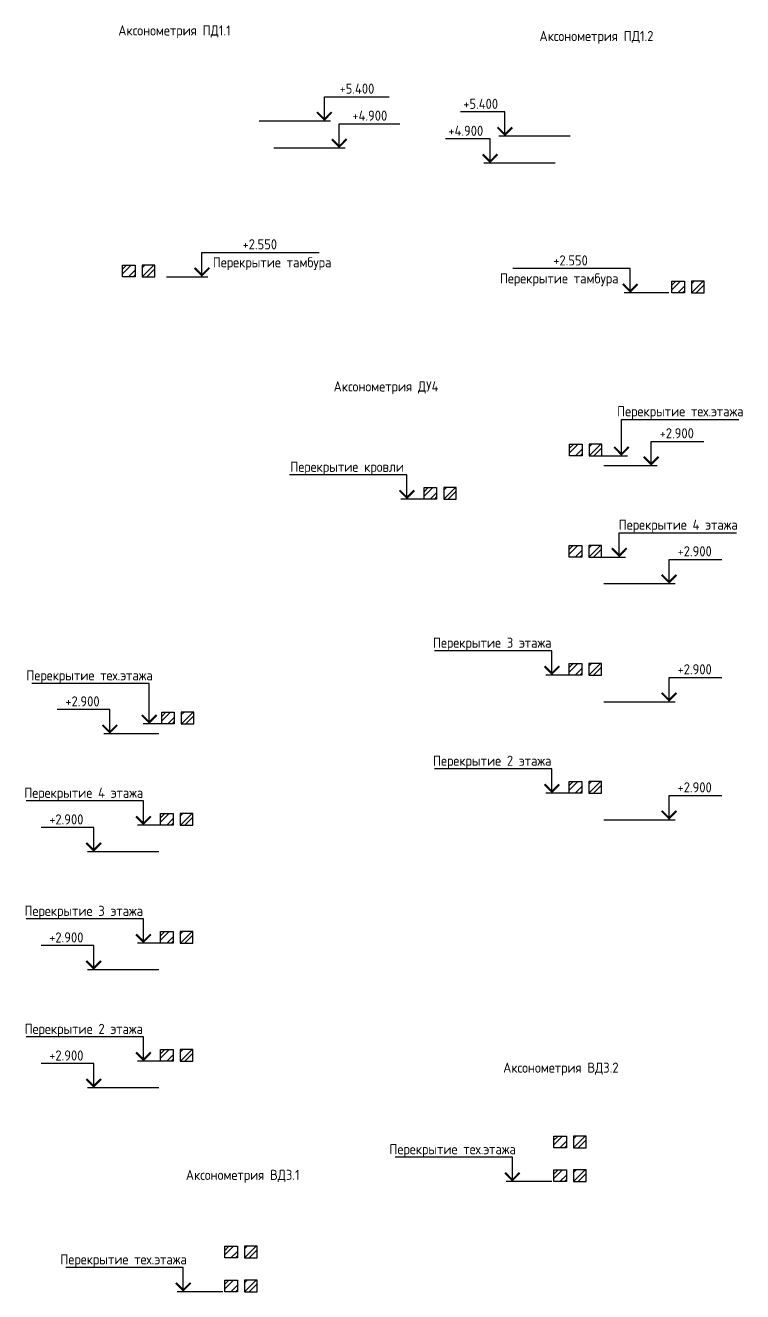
# Model space of a CAD drawing. Header units: millimetres. Extents: x -129048 to 476301, y -5853 to 215316.
# Drawn here: x -100962 to -83223, y 183568 to 214872 of the extents above; entities that cross this region are included whole.
import ezdxf
from ezdxf.enums import TextEntityAlignment as Align

# ---------------------------------------------------------------- set-up
doc = ezdxf.new("R2010")
doc.units = ezdxf.units.MM
doc.styles.add('PIK', font='isocpeur.ttf', dxfattribs={"width": 0.9, "height": 250})
doc.styles.add('TRAJECTORY_TEXT_STYLE', font='simplex.shx', dxfattribs={"width": 0.65})

# ---------------------------------------------------------------- blocks, each defined once
blk = doc.blocks.new('*U3179')
at = {"color": 0, "linetype": 'ByBlock', "lineweight": -2}
for p, q in [((0, 6), (13, 6)), ((-16.14, 0), (0, 0))]:
    blk.add_line(p, q, dxfattribs=at)
at = {"color": 0, "linetype": 'ByBlock', "lineweight": -2, "ltscale": 100}
blk.add_line((-1.5, 0), (1.5, 0), dxfattribs=at)
blk.add_lwpolyline([(0, 0), (0, 6)], dxfattribs=at)
at = {"color": 0, "linetype": 'ByBlock', "lineweight": -2, "ltscale": 100, "const_width": 0.5}
blk.add_lwpolyline([(1.82, 2.18), (0, 0.35), (-1.82, 2.18)], dxfattribs=at)
at = {"linetype": 'ByBlock', "lineweight": -2, "ltscale": 100, "style": 'TRAJECTORY_TEXT_STYLE', "width": 0.65}
blk.add_attdef('Отм.', text='', height=3.5, dxfattribs=at).set_placement((6.5, 6), align=Align.BOTTOM_CENTER)
at = {"color": 0, "linetype": 'ByBlock', "lineweight": -2, "ltscale": 100, "style": 'TRAJECTORY_TEXT_STYLE', "width": 0.65}
blk.add_attdef('Прим.', text='', height=3.5, dxfattribs=at).set_placement((9.57, 4.8), align=Align.TOP_CENTER)
blk = doc.blocks.new('*U3180')
at = {"color": 0, "linetype": 'ByBlock', "lineweight": -2}
for p, q in [((0, 6), (29, 6)), ((-4.24, 0), (0, 0))]:
    blk.add_line(p, q, dxfattribs=at)
at = {"color": 0, "linetype": 'ByBlock', "lineweight": -2, "ltscale": 100}
blk.add_line((-1.5, 0), (1.5, 0), dxfattribs=at)
blk.add_lwpolyline([(0, 0), (0, 6)], dxfattribs=at)
at = {"color": 0, "linetype": 'ByBlock', "lineweight": -2, "ltscale": 100, "const_width": 0.5}
blk.add_lwpolyline([(1.82, 2.18), (0, 0.35), (-1.82, 2.18)], dxfattribs=at)
at = {"linetype": 'ByBlock', "lineweight": -2, "ltscale": 100, "style": 'TRAJECTORY_TEXT_STYLE', "width": 0.65}
blk.add_attdef('Отм.', text='', height=3.5, dxfattribs=at).set_placement((14.5, 6), align=Align.BOTTOM_CENTER)
at = {"color": 0, "linetype": 'ByBlock', "lineweight": -2, "ltscale": 100, "style": 'TRAJECTORY_TEXT_STYLE', "width": 0.65}
blk.add_attdef('Прим.', text='', height=3.5, dxfattribs=at).set_placement((17.57, 4.8), align=Align.TOP_CENTER)
blk = doc.blocks.new('*U3182')
at = {"color": 0, "linetype": 'ByBlock', "lineweight": -2}
for p, q in [((0, 6), (13, 6)), ((-12.15, 0), (0, 0))]:
    blk.add_line(p, q, dxfattribs=at)
at = {"color": 0, "linetype": 'ByBlock', "lineweight": -2, "ltscale": 100}
blk.add_line((-1.5, 0), (1.5, 0), dxfattribs=at)
blk.add_lwpolyline([(0, 0), (0, 6)], dxfattribs=at)
at = {"color": 0, "linetype": 'ByBlock', "lineweight": -2, "ltscale": 100, "const_width": 0.5}
blk.add_lwpolyline([(1.82, 2.18), (0, 0.35), (-1.82, 2.18)], dxfattribs=at)
at = {"linetype": 'ByBlock', "lineweight": -2, "ltscale": 100, "style": 'TRAJECTORY_TEXT_STYLE', "width": 0.65}
blk.add_attdef('Отм.', text='', height=3.5, dxfattribs=at).set_placement((6.5, 6), align=Align.BOTTOM_CENTER)
at = {"color": 0, "linetype": 'ByBlock', "lineweight": -2, "ltscale": 100, "style": 'TRAJECTORY_TEXT_STYLE', "width": 0.65}
blk.add_attdef('Прим.', text='', height=3.5, dxfattribs=at).set_placement((9.57, 4.8), align=Align.TOP_CENTER)
blk = doc.blocks.new('*U3184')
at = {"color": 0, "linetype": 'ByBlock', "lineweight": -2}
for p, q in [((0, 9), (29, 9)), ((-4.87, 0), (0, 0))]:
    blk.add_line(p, q, dxfattribs=at)
at = {"color": 0, "linetype": 'ByBlock', "lineweight": -2, "ltscale": 100}
blk.add_line((-1.5, 0), (1.5, 0), dxfattribs=at)
blk.add_lwpolyline([(0, 0), (0, 9)], dxfattribs=at)
at = {"color": 0, "linetype": 'ByBlock', "lineweight": -2, "ltscale": 100, "const_width": 0.5}
blk.add_lwpolyline([(1.82, 2.18), (0, 0.35), (-1.82, 2.18)], dxfattribs=at)
at = {"linetype": 'ByBlock', "lineweight": -2, "ltscale": 100, "style": 'TRAJECTORY_TEXT_STYLE', "width": 0.65}
blk.add_attdef('Отм.', text='', height=3.5, dxfattribs=at).set_placement((14.5, 9), align=Align.BOTTOM_CENTER)
at = {"color": 0, "linetype": 'ByBlock', "lineweight": -2, "ltscale": 100, "style": 'TRAJECTORY_TEXT_STYLE', "width": 0.65}
blk.add_attdef('Прим.', text='', height=3.5, dxfattribs=at).set_placement((17.57, 7.8), align=Align.TOP_CENTER)
blk = doc.blocks.new('*U3185')
at = {"color": 0, "linetype": 'ByBlock', "lineweight": -2}
for p, q in [((0, 6), (13, 6)), ((-11.72, 0), (0, 0))]:
    blk.add_line(p, q, dxfattribs=at)
at = {"color": 0, "linetype": 'ByBlock', "lineweight": -2, "ltscale": 100}
blk.add_line((-1.5, 0), (1.5, 0), dxfattribs=at)
blk.add_lwpolyline([(0, 0), (0, 6)], dxfattribs=at)
at = {"color": 0, "linetype": 'ByBlock', "lineweight": -2, "ltscale": 100, "const_width": 0.5}
blk.add_lwpolyline([(1.82, 2.18), (0, 0.35), (-1.82, 2.18)], dxfattribs=at)
at = {"linetype": 'ByBlock', "lineweight": -2, "ltscale": 100, "style": 'TRAJECTORY_TEXT_STYLE', "width": 0.65}
blk.add_attdef('Отм.', text='', height=3.5, dxfattribs=at).set_placement((6.5, 6), align=Align.BOTTOM_CENTER)
at = {"color": 0, "linetype": 'ByBlock', "lineweight": -2, "ltscale": 100, "style": 'TRAJECTORY_TEXT_STYLE', "width": 0.65}
blk.add_attdef('Прим.', text='', height=3.5, dxfattribs=at).set_placement((9.57, 4.8), align=Align.TOP_CENTER)
blk = doc.blocks.new('*U3183')
at = {"color": 0, "linetype": 'ByBlock', "lineweight": -2}
for p, q in [((0, 10), (29, 10)), ((-3.07, 0), (0, 0))]:
    blk.add_line(p, q, dxfattribs=at)
at = {"color": 0, "linetype": 'ByBlock', "lineweight": -2, "ltscale": 100}
blk.add_line((-1.5, 0), (1.5, 0), dxfattribs=at)
blk.add_lwpolyline([(0, 0), (0, 10)], dxfattribs=at)
at = {"color": 0, "linetype": 'ByBlock', "lineweight": -2, "ltscale": 100, "const_width": 0.5}
blk.add_lwpolyline([(1.82, 2.18), (0, 0.35), (-1.82, 2.18)], dxfattribs=at)
at = {"linetype": 'ByBlock', "lineweight": -2, "ltscale": 100, "style": 'TRAJECTORY_TEXT_STYLE', "width": 0.65}
blk.add_attdef('Отм.', text='', height=3.5, dxfattribs=at).set_placement((14.5, 10), align=Align.BOTTOM_CENTER)
at = {"color": 0, "linetype": 'ByBlock', "lineweight": -2, "ltscale": 100, "style": 'TRAJECTORY_TEXT_STYLE', "width": 0.65}
blk.add_attdef('Прим.', text='', height=3.5, dxfattribs=at).set_placement((17.57, 8.8), align=Align.TOP_CENTER)
blk = doc.blocks.new('*U3187')
at = {"color": 0, "linetype": 'ByBlock', "lineweight": -2}
for p, q in [((0, 6), (29, 6)), ((-8.73, 0), (0, 0))]:
    blk.add_line(p, q, dxfattribs=at)
at = {"color": 0, "linetype": 'ByBlock', "lineweight": -2, "ltscale": 100}
blk.add_line((-1.5, 0), (1.5, 0), dxfattribs=at)
blk.add_lwpolyline([(0, 0), (0, 6)], dxfattribs=at)
at = {"color": 0, "linetype": 'ByBlock', "lineweight": -2, "ltscale": 100, "const_width": 0.5}
blk.add_lwpolyline([(1.82, 2.18), (0, 0.35), (-1.82, 2.18)], dxfattribs=at)
at = {"linetype": 'ByBlock', "lineweight": -2, "ltscale": 100, "style": 'TRAJECTORY_TEXT_STYLE', "width": 0.65}
blk.add_attdef('Отм.', text='', height=3.5, dxfattribs=at).set_placement((14.5, 6), align=Align.BOTTOM_CENTER)
at = {"color": 0, "linetype": 'ByBlock', "lineweight": -2, "ltscale": 100, "style": 'TRAJECTORY_TEXT_STYLE', "width": 0.65}
blk.add_attdef('Прим.', text='', height=3.5, dxfattribs=at).set_placement((17.57, 4.8), align=Align.TOP_CENTER)
blk = doc.blocks.new('*U3186')
at = {"color": 0, "linetype": 'ByBlock', "lineweight": -2}
for p, q in [((0, 6), (29, 6)), ((-9.54, 0), (0, 0))]:
    blk.add_line(p, q, dxfattribs=at)
at = {"color": 0, "linetype": 'ByBlock', "lineweight": -2, "ltscale": 100}
blk.add_line((-1.5, 0), (1.5, 0), dxfattribs=at)
blk.add_lwpolyline([(0, 0), (0, 6)], dxfattribs=at)
at = {"color": 0, "linetype": 'ByBlock', "lineweight": -2, "ltscale": 100, "const_width": 0.5}
blk.add_lwpolyline([(1.82, 2.18), (0, 0.35), (-1.82, 2.18)], dxfattribs=at)
at = {"linetype": 'ByBlock', "lineweight": -2, "ltscale": 100, "style": 'TRAJECTORY_TEXT_STYLE', "width": 0.65}
blk.add_attdef('Отм.', text='', height=3.5, dxfattribs=at).set_placement((14.5, 6), align=Align.BOTTOM_CENTER)
at = {"color": 0, "linetype": 'ByBlock', "lineweight": -2, "ltscale": 100, "style": 'TRAJECTORY_TEXT_STYLE', "width": 0.65}
blk.add_attdef('Прим.', text='', height=3.5, dxfattribs=at).set_placement((17.57, 4.8), align=Align.TOP_CENTER)
blk = doc.blocks.new('*U3190')
at = {"color": 0, "linetype": 'ByBlock', "lineweight": -2}
for p, q in [((0, 6), (11, 6)), ((-16.14, 0), (0, 0))]:
    blk.add_line(p, q, dxfattribs=at)
at = {"color": 0, "linetype": 'ByBlock', "lineweight": -2, "ltscale": 100}
blk.add_line((-1.5, 0), (1.5, 0), dxfattribs=at)
blk.add_lwpolyline([(0, 0), (0, 6)], dxfattribs=at)
at = {"color": 0, "linetype": 'ByBlock', "lineweight": -2, "ltscale": 100, "const_width": 0.5}
blk.add_lwpolyline([(1.82, 2.18), (0, 0.35), (-1.82, 2.18)], dxfattribs=at)
at = {"linetype": 'ByBlock', "lineweight": -2, "ltscale": 100, "style": 'TRAJECTORY_TEXT_STYLE', "width": 0.65}
blk.add_attdef('Отм.', text='', height=3.5, dxfattribs=at).set_placement((5.5, 6), align=Align.BOTTOM_CENTER)
at = {"color": 0, "linetype": 'ByBlock', "lineweight": -2, "ltscale": 100, "style": 'TRAJECTORY_TEXT_STYLE', "width": 0.65}
blk.add_attdef('Прим.', text='', height=3.5, dxfattribs=at).set_placement((8.57, 4.8), align=Align.TOP_CENTER)
blk = doc.blocks.new('*U3189')
at = {"color": 0, "linetype": 'ByBlock', "lineweight": -2}
for p, q in [((0, 6), (16, 6)), ((-16.14, 0), (0, 0))]:
    blk.add_line(p, q, dxfattribs=at)
at = {"color": 0, "linetype": 'ByBlock', "lineweight": -2, "ltscale": 100}
blk.add_line((-1.5, 0), (1.5, 0), dxfattribs=at)
blk.add_lwpolyline([(0, 0), (0, 6)], dxfattribs=at)
at = {"color": 0, "linetype": 'ByBlock', "lineweight": -2, "ltscale": 100, "const_width": 0.5}
blk.add_lwpolyline([(1.82, 2.18), (0, 0.35), (-1.82, 2.18)], dxfattribs=at)
at = {"linetype": 'ByBlock', "lineweight": -2, "ltscale": 100, "style": 'TRAJECTORY_TEXT_STYLE', "width": 0.65}
blk.add_attdef('Отм.', text='', height=3.5, dxfattribs=at).set_placement((8, 6), align=Align.BOTTOM_CENTER)
at = {"color": 0, "linetype": 'ByBlock', "lineweight": -2, "ltscale": 100, "style": 'TRAJECTORY_TEXT_STYLE', "width": 0.65}
blk.add_attdef('Прим.', text='', height=3.5, dxfattribs=at).set_placement((11.07, 4.8), align=Align.TOP_CENTER)
blk = doc.blocks.new('*U3188')
at = {"color": 0, "linetype": 'ByBlock', "lineweight": -2}
for p, q in [((0, 6), (15, 6)), ((-16.14, 0), (0, 0))]:
    blk.add_line(p, q, dxfattribs=at)
at = {"color": 0, "linetype": 'ByBlock', "lineweight": -2, "ltscale": 100}
blk.add_line((-1.5, 0), (1.5, 0), dxfattribs=at)
blk.add_lwpolyline([(0, 0), (0, 6)], dxfattribs=at)
at = {"color": 0, "linetype": 'ByBlock', "lineweight": -2, "ltscale": 100, "const_width": 0.5}
blk.add_lwpolyline([(1.82, 2.18), (0, 0.35), (-1.82, 2.18)], dxfattribs=at)
at = {"linetype": 'ByBlock', "lineweight": -2, "ltscale": 100, "style": 'TRAJECTORY_TEXT_STYLE', "width": 0.65}
blk.add_attdef('Отм.', text='', height=3.5, dxfattribs=at).set_placement((7.5, 6), align=Align.BOTTOM_CENTER)
at = {"color": 0, "linetype": 'ByBlock', "lineweight": -2, "ltscale": 100, "style": 'TRAJECTORY_TEXT_STYLE', "width": 0.65}
blk.add_attdef('Прим.', text='', height=3.5, dxfattribs=at).set_placement((10.57, 4.8), align=Align.TOP_CENTER)
blk = doc.blocks.new('*U3181')
at = {"color": 0, "linetype": 'ByBlock', "lineweight": -2}
for p, q in [((0, 6), (29, 6)), ((-9.75, 0), (0, 0))]:
    blk.add_line(p, q, dxfattribs=at)
at = {"color": 0, "linetype": 'ByBlock', "lineweight": -2, "ltscale": 100}
blk.add_line((-1.5, 0), (1.5, 0), dxfattribs=at)
blk.add_lwpolyline([(0, 0), (0, 6)], dxfattribs=at)
at = {"color": 0, "linetype": 'ByBlock', "lineweight": -2, "ltscale": 100, "const_width": 0.5}
blk.add_lwpolyline([(1.82, 2.18), (0, 0.35), (-1.82, 2.18)], dxfattribs=at)
at = {"linetype": 'ByBlock', "lineweight": -2, "ltscale": 100, "style": 'TRAJECTORY_TEXT_STYLE', "width": 0.65}
blk.add_attdef('Отм.', text='', height=3.5, dxfattribs=at).set_placement((14.5, 6), align=Align.BOTTOM_CENTER)
at = {"color": 0, "linetype": 'ByBlock', "lineweight": -2, "ltscale": 100, "style": 'TRAJECTORY_TEXT_STYLE', "width": 0.65}
blk.add_attdef('Прим.', text='', height=3.5, dxfattribs=at).set_placement((17.57, 4.8), align=Align.TOP_CENTER)

msp = doc.modelspace()

# ---------------------------------------------------------------- hatches: boundary and pattern name
h = msp.add_hatch()
h.set_pattern_fill('ANSI32', color=256, scale=25)
h.set_pattern_definition([(45, (-73961.4, 204819.7), (-168.3798, 168.3798), []), (45, (-73849.14, 204819.7), (-168.3798, 168.3798), [])])
h.paths.add_polyline_path([(-98249.28962, 208946.83514), (-98562.09504, 208946.83514), (-98562.09504, 208658.86218), (-98249.28962, 208658.86218)])
h.paths.add_polyline_path([(-98075.99914, 208946.83514), (-98075.99914, 208658.86218), (-97763.19371, 208658.86218), (-97763.19371, 208946.83514)])
h = msp.add_hatch()
h.set_pattern_fill('ANSI32', color=256, scale=25)
h.set_pattern_definition([(45, (-60377.13, 204421.5), (-168.3798, 168.3798), []), (45, (-60264.87, 204421.5), (-168.3798, 168.3798), [])])
h.paths.add_polyline_path([(-84665.02547, 208548.62913), (-84977.8309, 208548.62913), (-84977.8309, 208260.65618), (-84665.02547, 208260.65618)])
h.paths.add_polyline_path([(-84491.73499, 208548.62913), (-84491.73499, 208260.65618), (-84178.92956, 208260.65618), (-84178.92956, 208548.62913)])
h = msp.add_hatch()
h.set_pattern_fill('ANSI32', color=256, scale=25)
h.set_pattern_definition([(45, (-62904.93, 200392.34), (-168.3798, 168.3798), []), (45, (-62792.68, 200392.34), (-168.3798, 168.3798), [])])
h.paths.add_polyline_path([(-87192.83359, 204519.47114), (-87505.63901, 204519.47114), (-87505.63901, 204231.49818), (-87192.83359, 204231.49818)])
h.paths.add_polyline_path([(-87019.54311, 204519.47114), (-87019.54311, 204231.49818), (-86706.73768, 204231.49818), (-86706.73768, 204519.47114)])
h = msp.add_hatch()
h.set_pattern_fill('ANSI32', color=256, scale=25)
h.set_pattern_definition([(45, (-66502.43, 199319.52), (-168.3798, 168.3798), []), (45, (-66390.17, 199319.52), (-168.3798, 168.3798), [])])
h.paths.add_polyline_path([(-90790.32563, 203446.64907), (-91103.13106, 203446.64907), (-91103.13106, 203158.67611), (-90790.32563, 203158.67611)])
h.paths.add_polyline_path([(-90617.03515, 203446.64907), (-90617.03515, 203158.67611), (-90304.22973, 203158.67611), (-90304.22973, 203446.64907)])
h = msp.add_hatch()
h.set_pattern_fill('ANSI32', color=256, scale=25)
h.set_pattern_definition([(45, (-62915.75, 197889.15), (-168.3798, 168.3798), []), (45, (-62803.5, 197889.15), (-168.3798, 168.3798), [])])
h.paths.add_polyline_path([(-87203.65389, 202016.28017), (-87516.45932, 202016.28017), (-87516.45932, 201728.30722), (-87203.65389, 201728.30722)])
h.paths.add_polyline_path([(-87030.36341, 202016.28017), (-87030.36341, 201728.30722), (-86717.55799, 201728.30722), (-86717.55799, 202016.28017)])
h = msp.add_hatch()
h.set_pattern_fill('ANSI32', color=256, scale=25)
h.set_pattern_definition([(45, (-62915.75, 194971.24), (-168.3798, 168.3798), []), (45, (-62803.5, 194971.24), (-168.3798, 168.3798), [])])
h.paths.add_polyline_path([(-87203.65389, 199098.37152), (-87516.45932, 199098.37152), (-87516.45932, 198810.39856), (-87203.65389, 198810.39856)])
h.paths.add_polyline_path([(-87030.36341, 199098.37152), (-87030.36341, 198810.39856), (-86717.55799, 198810.39856), (-86717.55799, 199098.37152)])
h = msp.add_hatch()
h.set_pattern_fill('ANSI32', color=256, scale=25)
h.set_pattern_definition([(45, (-72989.34, 193764.4), (-168.3798, 168.3798), []), (45, (-72877.09, 193764.4), (-168.3798, 168.3798), [])])
h.paths.add_polyline_path([(-97277.23781, 197891.5325), (-97590.04323, 197891.5325), (-97590.04323, 197603.55954), (-97277.23781, 197603.55954)])
h.paths.add_polyline_path([(-97103.94733, 197891.5325), (-97103.94733, 197603.55954), (-96791.1419, 197603.55954), (-96791.1419, 197891.5325)])
h = msp.add_hatch()
h.set_pattern_fill('ANSI32', color=256, scale=25)
h.set_pattern_definition([(45, (-62915.75, 192053.33), (-168.3798, 168.3798), []), (45, (-62803.5, 192053.33), (-168.3798, 168.3798), [])])
h.paths.add_polyline_path([(-87203.65389, 196180.46286), (-87516.45932, 196180.46286), (-87516.45932, 195892.4899), (-87203.65389, 195892.4899)])
h.paths.add_polyline_path([(-87030.36341, 196180.46286), (-87030.36341, 195892.4899), (-86717.55799, 195892.4899), (-86717.55799, 196180.46286)])
h = msp.add_hatch()
h.set_pattern_fill('ANSI32', color=256, scale=25)
h.set_pattern_definition([(45, (-73015.8, 191261.2), (-168.3798, 168.3798), []), (45, (-72903.55, 191261.2), (-168.3798, 168.3798), [])])
h.paths.add_polyline_path([(-97303.70267, 195388.34153), (-97616.5081, 195388.34153), (-97616.5081, 195100.36858), (-97303.70267, 195100.36858)])
h.paths.add_polyline_path([(-97130.41219, 195388.34153), (-97130.41219, 195100.36858), (-96817.60677, 195100.36858), (-96817.60677, 195388.34153)])
h = msp.add_hatch()
h.set_pattern_fill('ANSI32', color=256, scale=25)
h.set_pattern_definition([(45, (-73015.8, 188343.3), (-168.3798, 168.3798), []), (45, (-72903.55, 188343.3), (-168.3798, 168.3798), [])])
h.paths.add_polyline_path([(-97303.70267, 192470.43288), (-97616.5081, 192470.43288), (-97616.5081, 192182.45992), (-97303.70267, 192182.45992)])
h.paths.add_polyline_path([(-97130.41219, 192470.43288), (-97130.41219, 192182.45992), (-96817.60677, 192182.45992), (-96817.60677, 192470.43288)])
h = msp.add_hatch()
h.set_pattern_fill('ANSI32', color=256, scale=25)
h.set_pattern_definition([(45, (-73015.8, 185425.4), (-168.3798, 168.3798), []), (45, (-72903.55, 185425.4), (-168.3798, 168.3798), [])])
h.paths.add_polyline_path([(-97303.70267, 189552.52422), (-97616.5081, 189552.52422), (-97616.5081, 189264.55126), (-97303.70267, 189264.55126)])
h.paths.add_polyline_path([(-97130.41219, 189552.52422), (-97130.41219, 189264.55126), (-96817.60677, 189264.55126), (-96817.60677, 189552.52422)])
h = msp.add_hatch()
h.set_pattern_fill('ANSI32', color=256, scale=25)
h.set_pattern_definition([(45, (-63292.26, 183287.56), (-168.3798, 168.3798), []), (45, (-63180, 183287.56), (-168.3798, 168.3798), [])])
h.paths.add_polyline_path([(-87580.15986, 187414.68964), (-87892.96528, 187414.68964), (-87892.96528, 187126.71669), (-87580.15986, 187126.71669)])
h.paths.add_polyline_path([(-87406.86938, 187414.68964), (-87406.86938, 187126.71669), (-87094.06395, 187126.71669), (-87094.06395, 187414.68964)])
h = msp.add_hatch()
h.set_pattern_fill('ANSI32', color=256, scale=25)
h.set_pattern_definition([(45, (-63292.26, 182451.4), (-168.3798, 168.3798), []), (45, (-63180, 182451.4), (-168.3798, 168.3798), [])])
h.paths.add_polyline_path([(-87580.15986, 186578.53373), (-87892.96528, 186578.53373), (-87892.96528, 186290.56077), (-87580.15986, 186290.56077)])
h.paths.add_polyline_path([(-87406.86938, 186578.53373), (-87406.86938, 186290.56077), (-87094.06395, 186290.56077), (-87094.06395, 186578.53373)])
h = msp.add_hatch()
h.set_pattern_fill('ANSI32', color=256, scale=25)
h.set_pattern_definition([(45, (-71429.25, 180565), (-168.3798, 168.3798), []), (45, (-71317, 180565), (-168.3798, 168.3798), [])])
h.paths.add_polyline_path([(-95717.15121, 184692.12946), (-96029.95664, 184692.12946), (-96029.95664, 184404.15651), (-95717.15121, 184404.15651)])
h.paths.add_polyline_path([(-95543.86073, 184692.12946), (-95543.86073, 184404.15651), (-95231.05531, 184404.15651), (-95231.05531, 184692.12946)])
h = msp.add_hatch()
h.set_pattern_fill('ANSI32', color=256, scale=25)
h.set_pattern_definition([(45, (-71429.25, 179728.84), (-168.3798, 168.3798), []), (45, (-71317, 179728.84), (-168.3798, 168.3798), [])])
h.paths.add_polyline_path([(-95717.15121, 183855.97355), (-96029.95664, 183855.97355), (-96029.95664, 183568.00059), (-95717.15121, 183568.00059)])
h.paths.add_polyline_path([(-95543.86073, 183855.97355), (-95543.86073, 183568.00059), (-95231.05531, 183568.00059), (-95231.05531, 183855.97355)])

# ---------------------------------------------------------------- linework, layer by layer
for points in [[(-98249.28962, 208658.86218), (-98562.09504, 208658.86218), (-98562.09504, 208946.83514), (-98249.28962, 208946.83514)], [(-98075.99914, 208658.86218), (-97763.19371, 208658.86218), (-97763.19371, 208946.83514), (-98075.99914, 208946.83514)], [(-84665.02547, 208260.65618), (-84977.8309, 208260.65618), (-84977.8309, 208548.62913), (-84665.02547, 208548.62913)], [(-84491.73499, 208260.65618), (-84178.92956, 208260.65618), (-84178.92956, 208548.62913), (-84491.73499, 208548.62913)], [(-87192.83359, 204231.49818), (-87505.63901, 204231.49818), (-87505.63901, 204519.47114), (-87192.83359, 204519.47114)], [(-87019.54311, 204231.49818), (-86706.73768, 204231.49818), (-86706.73768, 204519.47114), (-87019.54311, 204519.47114)], [(-90790.32563, 203158.67611), (-91103.13106, 203158.67611), (-91103.13106, 203446.64907), (-90790.32563, 203446.64907)], [(-90617.03515, 203158.67611), (-90304.22973, 203158.67611), (-90304.22973, 203446.64907), (-90617.03515, 203446.64907)], [(-87203.65389, 201728.30722), (-87516.45932, 201728.30722), (-87516.45932, 202016.28017), (-87203.65389, 202016.28017)], [(-87030.36341, 201728.30722), (-86717.55799, 201728.30722), (-86717.55799, 202016.28017), (-87030.36341, 202016.28017)], [(-87203.65389, 198810.39856), (-87516.45932, 198810.39856), (-87516.45932, 199098.37152), (-87203.65389, 199098.37152)], [(-87030.36341, 198810.39856), (-86717.55799, 198810.39856), (-86717.55799, 199098.37152), (-87030.36341, 199098.37152)], [(-97277.23781, 197603.55954), (-97590.04323, 197603.55954), (-97590.04323, 197891.5325), (-97277.23781, 197891.5325)], [(-97103.94733, 197603.55954), (-96791.1419, 197603.55954), (-96791.1419, 197891.5325), (-97103.94733, 197891.5325)], [(-87203.65389, 195892.4899), (-87516.45932, 195892.4899), (-87516.45932, 196180.46286), (-87203.65389, 196180.46286)], [(-87030.36341, 195892.4899), (-86717.55799, 195892.4899), (-86717.55799, 196180.46286), (-87030.36341, 196180.46286)], [(-97303.70267, 195100.36858), (-97616.5081, 195100.36858), (-97616.5081, 195388.34153), (-97303.70267, 195388.34153)], [(-97130.41219, 195100.36858), (-96817.60677, 195100.36858), (-96817.60677, 195388.34153), (-97130.41219, 195388.34153)], [(-97303.70267, 192182.45992), (-97616.5081, 192182.45992), (-97616.5081, 192470.43288), (-97303.70267, 192470.43288)], [(-97130.41219, 192182.45992), (-96817.60677, 192182.45992), (-96817.60677, 192470.43288), (-97130.41219, 192470.43288)], [(-97303.70267, 189264.55126), (-97616.5081, 189264.55126), (-97616.5081, 189552.52422), (-97303.70267, 189552.52422)], [(-97130.41219, 189264.55126), (-96817.60677, 189264.55126), (-96817.60677, 189552.52422), (-97130.41219, 189552.52422)], [(-87580.15986, 187126.71669), (-87892.96528, 187126.71669), (-87892.96528, 187414.68964), (-87580.15986, 187414.68964)], [(-87406.86938, 187126.71669), (-87094.06395, 187126.71669), (-87094.06395, 187414.68964), (-87406.86938, 187414.68964)], [(-87580.15986, 186290.56077), (-87892.96528, 186290.56077), (-87892.96528, 186578.53373), (-87580.15986, 186578.53373)], [(-87406.86938, 186290.56077), (-87094.06395, 186290.56077), (-87094.06395, 186578.53373), (-87406.86938, 186578.53373)], [(-95717.15121, 184404.15651), (-96029.95664, 184404.15651), (-96029.95664, 184692.12946), (-95717.15121, 184692.12946)], [(-95543.86073, 184404.15651), (-95231.05531, 184404.15651), (-95231.05531, 184692.12946), (-95543.86073, 184692.12946)], [(-95717.15121, 183568.00059), (-96029.95664, 183568.00059), (-96029.95664, 183855.97355), (-95717.15121, 183855.97355)], [(-95543.86073, 183568.00059), (-95231.05531, 183568.00059), (-95231.05531, 183855.97355), (-95543.86073, 183855.97355)]]:
    msp.add_lwpolyline(points, close=True)

# ---------------------------------------------------------------- block references
ref = msp.add_blockref('*U3189', (-93567.36726, 212507.46703), dxfattribs=dict(xscale=100, yscale=100, zscale=100))
ref.add_attrib('Отм.', '+5.400', dxfattribs={"linetype": 'ByBlock', "lineweight": -2, "ltscale": 100, "height": 250, "style": 'PIK', "width": 0.9}).set_placement((-92762.08317, 213107.46703), align=Align.BOTTOM_CENTER)
ref = msp.add_blockref('*U3190', (-89102.27616, 212131.92887), dxfattribs=dict(xscale=-100, yscale=100, zscale=100))
ref.add_attrib('Отм.', '+5.400', dxfattribs={"linetype": 'ByBlock', "lineweight": -2, "ltscale": 100, "height": 250, "style": 'PIK', "width": 0.9}).set_placement((-89702.38979, 212731.92887), align=Align.BOTTOM_CENTER)
ref = msp.add_blockref('*U3188', (-93199.31111, 211840.48911), dxfattribs=dict(xscale=100, yscale=100, zscale=100))
ref.add_attrib('Отм.', '+4.900', dxfattribs={"linetype": 'ByBlock', "lineweight": -2, "ltscale": 100, "height": 250, "style": 'PIK', "width": 0.9}).set_placement((-92444.02702, 212440.48911), align=Align.BOTTOM_CENTER)
ref = msp.add_blockref('*U3190', (-89470.33231, 211464.95095), dxfattribs=dict(xscale=-100, yscale=100, zscale=100))
ref.add_attrib('Отм.', '+4.900', dxfattribs={"linetype": 'ByBlock', "lineweight": -2, "ltscale": 100, "height": 250, "style": 'PIK', "width": 0.9}).set_placement((-90070.44594, 212064.95095), align=Align.BOTTOM_CENTER)
ref = msp.add_blockref('*U3187', (-96595.8154, 208658.86218), dxfattribs=dict(xscale=100, yscale=100, zscale=100))
ref.add_attrib('Отм.', '+2.550', dxfattribs={"linetype": 'ByBlock', "lineweight": -2, "ltscale": 100, "height": 250, "style": 'PIK', "width": 0.9}).set_placement((-95164.05404, 209258.86218), align=Align.BOTTOM_CENTER)
ref.add_attrib('Прим.', 'Перекрытие тамбура', dxfattribs={"color": 0, "linetype": 'ByBlock', "lineweight": -2, "ltscale": 100, "height": 250, "style": 'PIK', "width": 0.9}).set_placement((-94859.83302, 209139.20091), align=Align.TOP_CENTER)
ref = msp.add_blockref('*U3186', (-86003.59891, 208260.65618), dxfattribs=dict(xscale=-100, yscale=100, zscale=100))
ref.add_attrib('Отм.', '+2.550', dxfattribs={"linetype": 'ByBlock', "lineweight": -2, "ltscale": 100, "height": 250, "style": 'PIK', "width": 0.9}).set_placement((-87480.18982, 208860.65618), align=Align.BOTTOM_CENTER)
ref.add_attrib('Прим.', 'Перекрытие тамбура', dxfattribs={"color": 0, "linetype": 'ByBlock', "lineweight": -2, "ltscale": 100, "height": 250, "style": 'PIK', "width": 0.9}).set_placement((-87760.20628, 208740.99491), align=Align.TOP_CENTER)
ref = msp.add_blockref('*U3184', (-86221.2618, 204231.49818), dxfattribs=dict(xscale=100, yscale=100, zscale=100))
ref.add_attrib('Отм.', 'Перекрытие тех.этажа', dxfattribs={"linetype": 'ByBlock', "lineweight": -2, "ltscale": 100, "height": 250, "style": 'PIK', "width": 0.9}).set_placement((-84765.29589, 205131.49818), align=Align.BOTTOM_CENTER)
ref = msp.add_blockref('*U3185', (-85485.3752, 203988.21804), dxfattribs=dict(xscale=100, yscale=100, zscale=100))
ref.add_attrib('Отм.', '+2.900', dxfattribs={"linetype": 'ByBlock', "lineweight": -2, "ltscale": 100, "height": 250, "style": 'PIK', "width": 0.9}).set_placement((-84853.61383, 204588.21804), align=Align.BOTTOM_CENTER)
ref = msp.add_blockref('*U3180', (-91527.07112, 203158.67611), dxfattribs=dict(xscale=-100, yscale=100, zscale=100))
ref.add_attrib('Отм.', 'Перекрытие кровли', dxfattribs={"linetype": 'ByBlock', "lineweight": -2, "ltscale": 100, "height": 250, "style": 'PIK', "width": 0.9}).set_placement((-93003.66203, 203758.67611), align=Align.BOTTOM_CENTER)
ref = msp.add_blockref('*U3180', (-86273.78128, 201728.30722), dxfattribs=dict(xscale=100, yscale=100, zscale=100))
ref.add_attrib('Отм.', 'Перекрытие 4 этажа', dxfattribs={"linetype": 'ByBlock', "lineweight": -2, "ltscale": 100, "height": 250, "style": 'PIK', "width": 0.9}).set_placement((-84817.81537, 202328.30722), align=Align.BOTTOM_CENTER)
ref = msp.add_blockref('*U3179', (-85042.67894, 201070.30939), dxfattribs=dict(xscale=100, yscale=100, zscale=100))
ref.add_attrib('Отм.', '+2.900', dxfattribs={"linetype": 'ByBlock', "lineweight": -2, "ltscale": 100, "height": 250, "style": 'PIK', "width": 0.9}).set_placement((-84410.91758, 201670.30939), align=Align.BOTTOM_CENTER)
ref = msp.add_blockref('*U3180', (-87940.39938, 198810.39856), dxfattribs=dict(xscale=-100, yscale=100, zscale=100))
ref.add_attrib('Отм.', 'Перекрытие 3 этажа', dxfattribs={"linetype": 'ByBlock', "lineweight": -2, "ltscale": 100, "height": 250, "style": 'PIK', "width": 0.9}).set_placement((-89416.99029, 199410.39856), align=Align.BOTTOM_CENTER)
ref = msp.add_blockref('*U3183', (-97897.25928, 197603.55954), dxfattribs=dict(xscale=-100, yscale=100, zscale=100))
ref.add_attrib('Отм.', 'Перекрытие тех.этажа', dxfattribs={"linetype": 'ByBlock', "lineweight": -2, "ltscale": 100, "height": 250, "style": 'PIK', "width": 0.9}).set_placement((-99373.85019, 198603.55954), align=Align.BOTTOM_CENTER)
ref = msp.add_blockref('*U3179', (-85042.67894, 198152.40073), dxfattribs=dict(xscale=100, yscale=100, zscale=100))
ref.add_attrib('Отм.', '+2.900', dxfattribs={"linetype": 'ByBlock', "lineweight": -2, "ltscale": 100, "height": 250, "style": 'PIK', "width": 0.9}).set_placement((-84410.91758, 198752.40073), align=Align.BOTTOM_CENTER)
ref = msp.add_blockref('*U3182', (-98871.72033, 197360.2794), dxfattribs=dict(xscale=-100, yscale=100, zscale=100))
ref.add_attrib('Отм.', '+2.900', dxfattribs={"linetype": 'ByBlock', "lineweight": -2, "ltscale": 100, "height": 250, "style": 'PIK', "width": 0.9}).set_placement((-99548.31124, 197960.2794), align=Align.BOTTOM_CENTER)
ref = msp.add_blockref('*U3180', (-87940.39938, 195892.4899), dxfattribs=dict(xscale=-100, yscale=100, zscale=100))
ref.add_attrib('Отм.', 'Перекрытие 2 этажа', dxfattribs={"linetype": 'ByBlock', "lineweight": -2, "ltscale": 100, "height": 250, "style": 'PIK', "width": 0.9}).set_placement((-89416.99029, 196492.4899), align=Align.BOTTOM_CENTER)
ref = msp.add_blockref('*U3180', (-98040.44816, 195100.36858), dxfattribs=dict(xscale=-100, yscale=100, zscale=100))
ref.add_attrib('Отм.', 'Перекрытие 4 этажа', dxfattribs={"linetype": 'ByBlock', "lineweight": -2, "ltscale": 100, "height": 250, "style": 'PIK', "width": 0.9}).set_placement((-99517.03907, 195700.36858), align=Align.BOTTOM_CENTER)
ref = msp.add_blockref('*U3179', (-85042.67894, 195234.49207), dxfattribs=dict(xscale=100, yscale=100, zscale=100))
ref.add_attrib('Отм.', '+2.900', dxfattribs={"linetype": 'ByBlock', "lineweight": -2, "ltscale": 100, "height": 250, "style": 'PIK', "width": 0.9}).set_placement((-84410.91758, 195834.49207), align=Align.BOTTOM_CENTER)
ref = msp.add_blockref('*U3179', (-99271.5505, 194442.37074), dxfattribs=dict(xscale=-100, yscale=100, zscale=100))
ref.add_attrib('Отм.', '+2.900', dxfattribs={"linetype": 'ByBlock', "lineweight": -2, "ltscale": 100, "height": 250, "style": 'PIK', "width": 0.9}).set_placement((-99948.14141, 195042.37074), align=Align.BOTTOM_CENTER)
ref = msp.add_blockref('*U3180', (-98040.44816, 192182.45992), dxfattribs=dict(xscale=-100, yscale=100, zscale=100))
ref.add_attrib('Отм.', 'Перекрытие 3 этажа', dxfattribs={"linetype": 'ByBlock', "lineweight": -2, "ltscale": 100, "height": 250, "style": 'PIK', "width": 0.9}).set_placement((-99517.03907, 192782.45992), align=Align.BOTTOM_CENTER)
ref = msp.add_blockref('*U3179', (-99271.5505, 191524.46209), dxfattribs=dict(xscale=-100, yscale=100, zscale=100))
ref.add_attrib('Отм.', '+2.900', dxfattribs={"linetype": 'ByBlock', "lineweight": -2, "ltscale": 100, "height": 250, "style": 'PIK', "width": 0.9}).set_placement((-99948.14141, 192124.46209), align=Align.BOTTOM_CENTER)
ref = msp.add_blockref('*U3180', (-98040.44816, 189264.55126), dxfattribs=dict(xscale=-100, yscale=100, zscale=100))
ref.add_attrib('Отм.', 'Перекрытие 2 этажа', dxfattribs={"linetype": 'ByBlock', "lineweight": -2, "ltscale": 100, "height": 250, "style": 'PIK', "width": 0.9}).set_placement((-99517.03907, 189864.55126), align=Align.BOTTOM_CENTER)
ref = msp.add_blockref('*U3179', (-99271.5505, 188606.55343), dxfattribs=dict(xscale=-100, yscale=100, zscale=100))
ref.add_attrib('Отм.', '+2.900', dxfattribs={"linetype": 'ByBlock', "lineweight": -2, "ltscale": 100, "height": 250, "style": 'PIK', "width": 0.9}).set_placement((-99948.14141, 189206.55343), align=Align.BOTTOM_CENTER)
ref = msp.add_blockref('*U3181', (-88919.08034, 186290.56077), dxfattribs=dict(xscale=-100, yscale=100, zscale=100))
ref.add_attrib('Отм.', 'Перекрытие тех.этажа', dxfattribs={"linetype": 'ByBlock', "lineweight": -2, "ltscale": 100, "height": 250, "style": 'PIK', "width": 0.9}).set_placement((-90395.67125, 186890.56077), align=Align.BOTTOM_CENTER)
ref = msp.add_blockref('*U3181', (-97056.0717, 183568.00059), dxfattribs=dict(xscale=-100, yscale=100, zscale=100))
ref.add_attrib('Отм.', 'Перекрытие тех.этажа', dxfattribs={"linetype": 'ByBlock', "lineweight": -2, "ltscale": 100, "height": 250, "style": 'PIK', "width": 0.9}).set_placement((-98532.66261, 184168.00059), align=Align.BOTTOM_CENTER)

# ---------------------------------------------------------------- texts
at = {"char_height": 250, "attachment_point": 1, "style": 'PIK'}
for s, insert in [('Аксонометрия ПД1.1', (-98662.49007, 214870.51238)), ('Аксонометрия ПД1.2', (-88248.30975, 214732.25299)), ('Аксонометрия ДУ4', (-93338.6, 206070.29478)), ('Аксонометрия ВД3.2', (-89145.71636, 189230.55337)), ('Аксонометрия ВД3.1', (-96992.83772, 186580.29282))]:
    msp.add_mtext(s, dxfattribs=dict(at, insert=insert))

doc.saveas('drawing.dxf')
